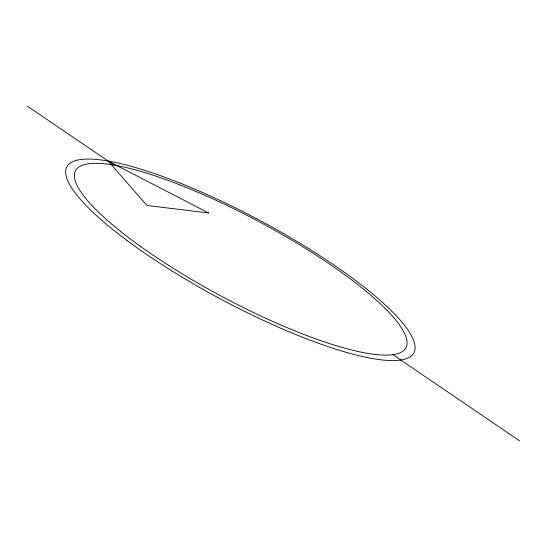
<?xml version="1.0" encoding="UTF-8"?>
<svg xmlns="http://www.w3.org/2000/svg" width="547" height="547" viewBox="0 0 547 547"><rect width="100%" height="100%" fill="white"/><g stroke="black" fill="none" stroke-linecap="round" stroke-linejoin="round"><path stroke-width="0.82" d="M27.35 106.139L114.036 165.078M392.869 354.661L519.65 440.861M208.68 212.968L146.945 205.481L108.108 161.044L208.68 212.968M126.692 240.256A196.865 43.897 28.2 0 0 412.13 355.181A196.865 43.897 28.2 0 0 182.301 183.99A196.865 43.897 28.2 0 0 126.692 240.256M140.887 246.676A187.43 41.743 28.2 0 0 405.86 347.81A187.43 41.743 28.2 0 0 175.348 183.122A187.43 41.743 28.2 0 0 140.887 246.676"/></g></svg>
